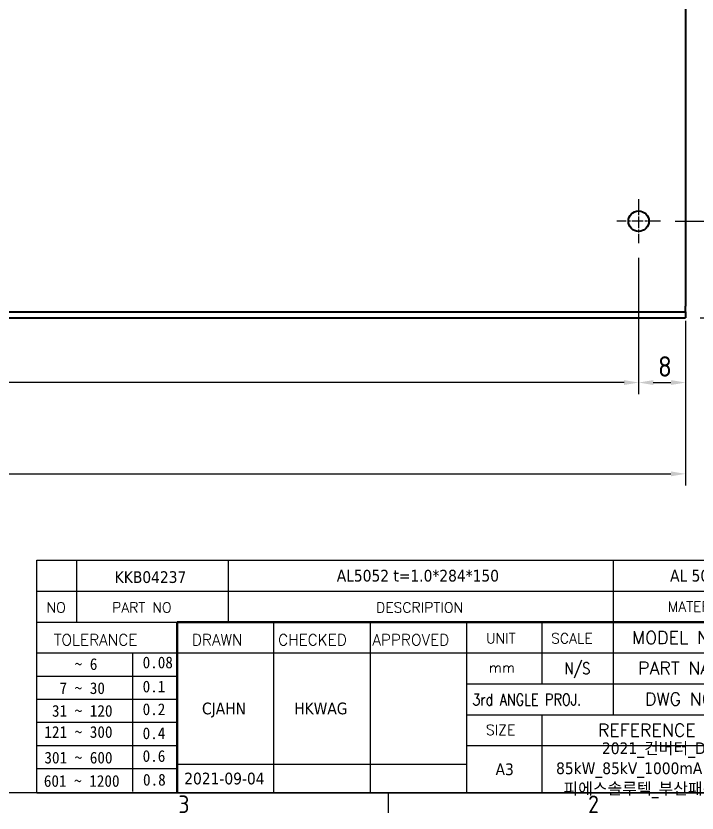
# Model space of a CAD drawing. Header units: millimetres. Extents: x 0 to 420, y 0 to 297.
# Drawn here: x 216.4 to 332.7, y 6.6 to 142.8 of the extents above; entities that cross this region are included whole.
import ezdxf
from ezdxf.enums import TextEntityAlignment as Align

# ---------------------------------------------------------------- set-up
doc = ezdxf.new("R2010")
doc.units = ezdxf.units.MM
doc.linetypes.add('CHAIN', pattern=[0.35429999999999995, 0.2362, -0.0295, 0.0591, -0.0295])
doc.layers.get('0').update_dxf_attribs({"color": 3, "lineweight": 25})
for name, color, linetype, lineweight in [('가시적인 것(ISO)', 3, 'Continuous', 40), ('경계(ISO)', 7, 'Continuous', 25), ('제목(ISO)', 5, 'Continuous', 50), ('중심 표식(ISO)', 1, 'Continuous', 25), ('치수(ISO)', 2, 'Continuous', 25), ('해치(ISO)', 7, 'Continuous', 18)]:
    doc.layers.add(name, color=color, linetype=linetype, lineweight=lineweight)
doc.styles.add('HAN_291', font='')
doc.styles.add('HAN_370', font='', dxfattribs={"width": 2})
doc.styles.add('RC_284', font='ROMANC.shx')
doc.styles.add('RC_287', font='ROMANC.shx')
doc.styles.add('RC_292', font='ROMANC.shx')
doc.styles.add('ROMANT_294', font='romant.shx')
doc.styles.add('문자 텍스트_M2B', font='isocp.shx')
doc.styles.add('치수 텍스트_PSTEK_POSCO', font='isocp.shx')
doc.styles.add('텍스트 스타일198', font='tahoma.ttf')
doc.styles.add('텍스트 스타일333', font='ROMANC.shx', dxfattribs={"width": 0.800000011920929})
doc.styles.get('HAN_291').set_extended_font_data('GulimChe')
doc.styles.get('HAN_370').set_extended_font_data('GulimChe')
doc.dimstyles.new('치수_PSTEK_POSCO', dxfattribs={"dimtxt": 3.5, "dimasz": 2.5, "dimexe": 2, "dimexo": 2.5, "dimgap": 1, "dimtad": 1, "dimrnd": 1e-08, "dimdsep": 46, "dimtxsty": '치수 텍스트_PSTEK_POSCO', "dimcen": 0.09, "dimdle": 10, "dimclrd": 7, "dimclre": 7, "dimclrt": 2, "dimadec": 1, "dimazin": 2, "dimtfac": 1, "dimtmove": 0, "dimatfit": 3, "dimfxl": 0, "dimtolj": 1, "dimlwd": -1, "dimlwe": -1, "dimarcsym": 0})

# ---------------------------------------------------------------- blocks, each defined once
blk = doc.blocks.new('경계 Default Border')
at = {"layer": '경계(ISO)'}
blk.add_line((280, 10), (280, 6.599999666213989), dxfattribs=at)
at = {"layer": '경계(ISO)', "flags": 128}
blk.add_lwpolyline([(10, 10), (10, 287.0000076293945), (410, 287.0000076293945), (410, 10), (10, 10)], dxfattribs=at)
at = {"layer": '경계(ISO)', "color": 2, "char_height": 3.00000011920929, "attachment_point": 7, "style": '문자 텍스트_M2B'}
for s, insert in [('3', (244.1685395229535, 6.57139439638704)), ('2', (314.127739416884, 6.57139439638704))]:
    blk.add_mtext(s, dxfattribs=dict(at, insert=insert))
blk = doc.blocks.new('제목 블록 PSTEK')
for color, points in [(252, [(317.2195697678507, 17.0593801673321), (322.0326348870767, 21.62682475217465), (322.2781991042243, 21.94392121864296), (317.0471853425802, 16.97985676345368), (318.7512090904202, 16.1899260703855), (316.0018030350395, 12.71868385740789), (316.3356552234328, 13.00206718743325), (318.9235935156908, 16.2694494742633)]), (5, [(321.6183518841322, 17.4193704504104), (319.5281351041078, 18.24969419629727), (322.4505835294948, 22.02344462252142), (317.2195697678507, 17.0593801673321), (318.9235935156908, 16.2694494742633), (316.1741874603099, 12.79820726128571)]), (1, [(324.4839107253602, 19.60711530335299), (325.2419748254881, 19.60711530335299), (325.2419748254881, 20.25857663940324), (321.2266040451076, 20.25857663940324), (321.2266040451076, 19.60711530335299), (321.9846681452406, 19.60711530335299), (321.9846681452406, 15.3430047401139), (324.4839107253602, 15.3430047401139)]), (252, [(321.9846681452406, 19.60711530335299), (321.4042753185749, 19.60711530335299), (321.4042753185749, 19.45905590879572), (321.9846681452406, 19.45905590879572)]), (252, [(324.6615819988275, 19.45905590879572), (325.4196460989604, 19.45905590879572), (325.4196460989604, 20.11051724484596), (325.2419748254881, 20.11051724484596), (325.2419748254881, 19.60711530335299), (324.4839107253602, 19.60711530335299), (324.4839107253602, 15.3430047401139), (322.1623394187076, 15.3430047401139), (322.1623394187076, 15.19494534555726), (324.6615819988275, 15.19494534555726)]), (1, [(329.2277337269622, 20.25857663940324), (325.65654113025, 20.25857663940324), (325.65654113025, 15.3430047401139), (329.3580259941756, 15.3430047401139), (329.3580259941756, 15.9944660761648), (328.1137701654877, 15.9944660761648), (328.1137701654877, 17.56360607323003), (329.2277337269622, 17.56360607323003), (329.2277337269622, 18.25543873810179), (328.1137701654877, 18.25543873810179), (328.1137701654877, 19.60711530335299), (329.2277337269622, 19.60711530335299)]), (252, [(328.2914414389548, 19.45905590879572), (329.4054050004294, 19.45905590879572), (329.4054050004294, 20.11051724484596), (329.2277337269622, 20.11051724484596), (329.2277337269622, 19.60711530335299), (328.1137701654877, 19.60711530335299), (328.1137701654877, 18.25543873810179), (328.2914414389548, 18.25543873810179)]), (1, [(332.3312149849806, 20.25857663940324), (329.8592894925411, 20.25857663940324), (329.8592894925411, 15.3430047401139), (332.3312149849806, 15.3430047401139), (332.3312149849806, 17.4318630164523), (333.0701931098801, 15.3430047401139), (335.4855464857051, 15.3430047401139), (334.2514536401189, 19.30614745124769), (335.4379594596742, 20.25857663940324), (334.3071782107978, 20.25857663940324), (332.3312149849806, 18.99741471888304)]), (252, [(332.5088862584528, 20.1105172448466), (332.3312149849806, 20.1105172448466), (332.3312149849806, 18.99741471888368), (332.5088862584528, 19.11081371413894)]), (252, [(335.6156307331414, 20.11051724484596), (335.2535118015555, 20.11051724484596), (334.2514536401189, 19.30614745124769), (335.4855464857051, 15.3430047401139), (333.1954852176545, 15.3430047401139), (333.2478643833523, 15.19494534555726), (335.6632177591723, 15.19494534555726), (334.4291249135862, 19.15808805669106)]), (252, [(328.2914414389548, 17.41554667867274), (329.4054050004294, 17.41554667867274), (329.4054050004294, 18.10737934354514), (329.2277337269622, 18.10737934354514), (329.2277337269622, 17.56360607323003), (328.1137701654877, 17.56360607323003), (328.1137701654877, 15.9944660761648), (328.2914414389548, 15.9944660761648)]), (252, [(332.5088862584528, 16.92964231796647), (332.3312149849806, 17.43186301645164), (332.3312149849806, 15.3430047401139), (330.0369607660135, 15.3430047401139), (330.0369607660135, 15.19494534555726), (332.5088862584528, 15.19494534555726)]), (252, [(329.5356972676428, 15.8464066816075), (329.3580259941756, 15.8464066816075), (329.3580259941756, 15.3430047401139), (325.8342124037171, 15.3430047401139), (325.8342124037171, 15.19494534555726), (329.5356972676428, 15.19494534555726)])]:
    blk.add_hatch(color=color).paths.add_polyline_path(points)
h = blk.add_hatch(color=1)
edge = h.paths.add_edge_path(flags=0)
edge.add_line((314.2242174273352, 19.60711530335299), (314.2242174273352, 17.00126995915134))
edge.add_line((314.2242174273352, 17.00126995915134), (314.3485873187598, 17.00126995915134))
edge.add_arc((314.3485873187598, 17.6527312952023), 0.6514613360509371, 270, 360)
edge.add_line((315.0000486548106, 17.6527312952023), (315.0000486548106, 18.95565396730211))
edge.add_arc((314.3485873187598, 18.95565396730212), 0.6514613360508712, 0, 90)
edge.add_line((314.3485873187598, 19.60711530335299), (314.2242174273352, 19.60711530335299))
edge = h.paths.add_edge_path()
edge.add_arc((314.9847713324306, 18.28938669179658), 1.969189947606664, 269.9999999999959, 450)
edge.add_line((314.9847713324306, 20.25857663940318), (311.7664314776902, 20.25857663940324))
edge.add_line((311.7664314776902, 20.25857663940324), (311.7664314776902, 15.3430047401139))
edge.add_line((311.7664314776902, 15.3430047401139), (314.2242174273352, 15.3430047401139))
edge.add_line((314.2242174273352, 15.3430047401139), (314.2242174273352, 16.32019674418991))
edge.add_line((314.2242174273352, 16.32019674418991), (314.9847713324307, 16.32019674418991))
h = blk.add_hatch(color=252)
edge = h.paths.add_edge_path()
edge.add_arc((314.9847713324309, 18.28938669179657), 1.969189947606666, 270, 406.8278729790604)
edge.add_arc((315.1624426058984, 18.1413272972396), 1.969189947606962, -90, 53.560984836317004, ccw=False)
edge.add_line((315.1624426058984, 16.17213734963263), (314.4018887008024, 16.17213734963263))
edge.add_line((314.4018887008024, 16.17213734963263), (314.4018887008024, 15.19494534555726))
edge.add_line((314.4018887008024, 15.19494534555726), (311.9441027511573, 15.19494534555726))
edge.add_line((311.9441027511573, 15.19494534555726), (311.9441027511573, 15.3430047401139))
edge.add_line((311.9441027511573, 15.3430047401139), (314.2242174273352, 15.3430047401139))
edge.add_line((314.2242174273352, 15.3430047401139), (314.2242174273352, 16.32019674418991))
edge.add_line((314.2242174273352, 16.32019674418991), (314.9847713324309, 16.32019674418991))
h = blk.add_hatch(color=252)
edge = h.paths.add_edge_path()
edge.add_line((314.4018887008024, 19.45905590879572), (314.5262585922315, 19.45905590879572))
edge.add_arc((314.5262585922314, 18.80759457274939), 0.6514613360463194, 60.4189348879147, 90.00000000000318, ccw=False)
edge.add_arc((314.3485873187602, 18.95565396730057), 0.6514613360524251, 39.96992292766206, 90.00000000009999)
edge.add_line((314.3485873187591, 19.60711530335307), (314.2242174273352, 19.60711530335298))
edge.add_line((314.2242174273352, 19.60711530335299), (314.2242174273352, 17.00126995915134))
edge.add_line((314.2242174273352, 17.00126995915134), (314.3485873187591, 17.00126995915134))
edge.add_arc((314.3485873187568, 17.652731295233), 0.6514613360816299, 270.0000000002, 274.6930825552478)
edge.add_line((314.4018887008024, 17.0034541317032), (314.4018887008024, 19.45905590879572))
at = {"layer": '해치(ISO)', "true_color": 0x27d1fc}
h = blk.add_hatch(color=140, dxfattribs=at)
edge = h.paths.add_edge_path()
edge.add_ellipse((330.3660919371412, 20.15576403068321), major_axis=(9.100907360794343, 0), ratio=0.4069904968023172, start_angle=301.3098473703837, end_angle=507.7436900681698)
edge.add_ellipse((331.5340919371412, 20.4634168429492), major_axis=(-9.82350664112931, 0), ratio=0.3942600559756514, start_angle=111.51207141178469, end_angle=334.47025347086895, ccw=False)
edge.add_line((335.1363447531188, 16.8601935978785), (335.0955236905705, 16.99119398620872))
at = {"color": 180}
for p, q in [((182.475792979055, 11.79100474011392), (182.4757929790549, 51.56524660363496)), ((182.4757929790549, 51.56524660363496), (372.4757929537551, 51.56524660363496)), ((189.2651435055721, 51.56524660363496), (189.2651435055722, 41.00524660363494)), ((215.2152739891528, 41.00524660363494), (215.2152739891528, 51.56524660363496)), ((280.8758854511282, 51.56524660363496), (280.8758854511282, 41.00524660363494)), ((310.0881549537552, 51.56524660363496), (310.0881549537553, 41.00524660363494)), ((316.9044520275131, 51.56524660363496), (316.9044520275127, 41.00524660363494)), ((338.4566026226726, 51.56524660363496), (338.4566026226727, 41.00524660363494)), ((372.4757929537551, 51.56524660363496), (372.4757929537551, 11.79100474011389)), ((182.475792979055, 46.2852466036349), (372.4757929537551, 46.28524660363492)), ((182.475792979055, 41.00524660363493), (206.451475290024, 41.00524660363493)), ((222.9401812389276, 11.79100474011392), (222.9401812389276, 41.00524660363494)), ((239.4288871878316, 11.79100474011392), (239.4288871878316, 41.00524660363494)), ((255.9175931367356, 11.79100474011392), (255.9175931367356, 41.00524660363494)), ((268.6918866058747, 41.00524660363494), (268.6918866058747, 30.44524660363498)), ((280.8758854511282, 41.00524660363494), (280.8758854511282, 25.16524660363502)), ((310.088154953755, 41.00524660363494), (310.088154953755, 11.79100474011392)), ((182.475792979055, 35.72524660363497), (206.451475290024, 35.72524660363497)), ((198.8621818849491, 12.02524660363491), (198.8621818849491, 35.72524660363497)), ((206.451475290024, 35.72524660363497), (372.4757929537551, 35.72524660363497)), ((182.475792979055, 31.77524660363492), (206.451475290024, 31.77524660363492)), ((255.917593136736, 30.44524660363498), (372.4757929537552, 30.44524660363501)), ((182.475792979055, 27.82524660363487), (206.451475290024, 27.82524660363487)), ((255.9175931367359, 25.16524660363502), (372.4757929537552, 25.165246603635)), ((268.6918866058744, 25.16524660363502), (268.6918866058744, 11.79100474011392)), ((182.475792979055, 23.87524660363505), (206.451475290024, 23.87524660363505)), ((182.475792979055, 19.92524660363478), (206.451475290024, 19.92524660363478)), ((255.9175931367359, 19.88524660363481), (310.0881549537553, 19.88524660363481)), ((206.451475290024, 16.74100474011396), (255.9175931367359, 16.74100474011396)), ((182.475792979055, 15.97524660363496), (206.451475290024, 15.97524660363496)), ((182.475792979055, 11.79100474011392), (372.4757929537551, 11.79100474011389))]:
    blk.add_line(p, q, dxfattribs=at)
at = {"color": 7, "lineweight": 50}
for p, q in [((206.4514752900237, 11.79100474011392), (206.4514752900237, 41.00524660363494)), ((206.451475290024, 41.00524660363494), (372.4757929537551, 41.00524660363496))]:
    blk.add_line(p, q, dxfattribs=at)
at = {"color": 7}
for p, q in [((322.2781991042243, 21.94392121864296), (317.0471853425802, 16.97985676345368)), ((322.4505835294948, 22.02344462252142), (317.2195697678507, 17.0593801673321)), ((319.5281351041078, 18.24969419629727), (322.4505835294948, 22.02344462252142)), ((322.0326348870767, 21.62682475217465), (322.2781991042243, 21.94392121864296)), ((317.2195697678507, 17.0593801673321), (322.0326348870767, 21.62682475217465)), ((311.7664314776902, 20.25900474011391), (311.7664314776902, 15.34300474011391)), ((314.9847713324309, 20.25857663940324), (311.7664314776902, 20.25857663940324)), ((314.9847713324309, 20.25857663940324), (311.7664314776902, 20.25857663940324)), ((311.7664314776902, 20.25857663940324), (311.7664314776902, 15.3430047401139)), ((314.2242174273352, 17.00126995915134), (314.2242174273352, 19.60711530335299)), ((314.2242174273352, 19.60711530335299), (314.3485873187591, 19.60711530335299)), ((314.3485873187591, 19.60711530335299), (314.2242174273352, 19.60711530335299)), ((314.2242174273352, 19.60711530335299), (314.2242174273352, 17.00126995915134)), ((314.2242174273352, 17.00126995915134), (314.2242174273352, 19.60711530335299)), ((314.2242174273352, 19.60711530335299), (314.3485873187591, 19.60711530335299)), ((314.4018887008024, 19.45905590879572), (314.5262585922314, 19.45905590879572)), ((314.4018887008024, 17.0034541317032), (314.4018887008024, 19.45905590879572)), ((325.2419748254881, 20.25857663940324), (321.2266040451076, 20.25857663940324)), ((321.2266040451076, 20.25857663940324), (321.2266040451076, 19.60711530335299)), ((325.2419748254881, 20.25857663940324), (321.2266040451076, 20.25857663940324)), ((321.2266040451076, 20.25857663940324), (321.2266040451076, 19.60711530335299)), ((321.2266040451076, 19.60711530335299), (321.9846681452406, 19.60711530335299)), ((321.2266040451076, 19.60711530335299), (321.9846681452406, 19.60711530335299)), ((321.4042753185749, 19.60711530335299), (321.4042753185749, 19.45905590879572)), ((321.9846681452406, 19.60711530335299), (321.4042753185749, 19.60711530335299)), ((321.4042753185749, 19.45905590879572), (321.9846681452406, 19.45905590879572)), ((321.9846681452406, 19.60711530335299), (321.9846681452406, 15.3430047401139)), ((321.9846681452406, 19.45905590879572), (321.9846681452406, 19.60711530335299)), ((321.9846681452406, 19.60711530335299), (321.9846681452406, 15.3430047401139)), ((324.4839107253602, 19.60711530335299), (325.2419748254881, 19.60711530335299)), ((324.4839107253602, 15.3430047401139), (324.4839107253602, 19.60711530335299)), ((325.2419748254881, 19.60711530335299), (324.4839107253602, 19.60711530335299)), ((324.4839107253602, 19.60711530335299), (324.4839107253602, 15.3430047401139)), ((324.4839107253602, 19.60711530335299), (325.2419748254881, 19.60711530335299)), ((324.4839107253602, 15.3430047401139), (324.4839107253602, 19.60711530335299)), ((324.6615819988275, 19.45905590879572), (325.4196460989604, 19.45905590879572)), ((324.6615819988275, 15.19494534555726), (324.6615819988275, 19.45905590879572)), ((325.2419748254881, 19.60711530335299), (325.2419748254881, 20.25857663940324)), ((325.2419748254881, 19.60711530335299), (325.2419748254881, 20.25857663940324)), ((325.4196460989604, 20.11051724484596), (325.2419748254881, 20.11051724484596)), ((325.2419748254881, 20.11051724484596), (325.2419748254881, 19.60711530335299)), ((325.4196460989604, 19.45905590879572), (325.4196460989604, 20.11051724484596)), ((329.2277337269622, 20.25857663940324), (325.65654113025, 20.25857663940324)), ((325.65654113025, 20.25857663940324), (325.65654113025, 15.3430047401139)), ((325.65654113025, 20.25857663940324), (325.65654113025, 15.3430047401139)), ((329.2277337269622, 20.25857663940324), (325.65654113025, 20.25857663940324)), ((328.1137701654877, 18.25543873810179), (328.1137701654877, 19.60711530335299)), ((328.1137701654877, 19.60711530335299), (329.2277337269622, 19.60711530335299)), ((329.2277337269622, 19.60711530335299), (328.1137701654877, 19.60711530335299)), ((328.1137701654877, 19.60711530335299), (328.1137701654877, 18.25543873810179)), ((328.1137701654877, 18.25543873810179), (328.1137701654877, 19.60711530335299)), ((328.1137701654877, 19.60711530335299), (329.2277337269622, 19.60711530335299)), ((328.2914414389548, 18.25543873810179), (328.2914414389548, 19.45905590879572)), ((328.2914414389548, 19.45905590879572), (329.4054050004294, 19.45905590879572)), ((329.2277337269622, 19.60711530335299), (329.2277337269622, 20.25857663940324)), ((329.2277337269622, 19.60711530335299), (329.2277337269622, 20.25857663940324)), ((329.4054050004294, 20.11051724484596), (329.2277337269622, 20.11051724484596)), ((329.2277337269622, 20.11051724484596), (329.2277337269622, 19.60711530335299)), ((329.4054050004294, 19.45905590879572), (329.4054050004294, 20.11051724484596)), ((332.3312149849806, 20.25857663940324), (329.8592894925411, 20.25857663940324)), ((329.8592894925411, 20.25857663940324), (329.8592894925411, 15.3430047401139)), ((329.8592894925411, 20.25857663940324), (329.8592894925411, 15.3430047401139)), ((332.3312149849806, 20.25857663940324), (329.8592894925411, 20.25857663940324)), ((334.3071782107978, 20.25857663940324), (332.3312149849806, 18.99741471888304)), ((332.3312149849806, 18.99741471888304), (332.3312149849806, 20.25857663940324)), ((334.3071782107978, 20.25857663940324), (332.3312149849806, 18.99741471888304)), ((332.3312149849806, 18.99741471888304), (332.3312149849806, 20.25857663940324)), ((332.5088862584528, 20.1105172448466), (332.3312149849806, 20.1105172448466)), ((332.3312149849806, 20.1105172448466), (332.3312149849806, 18.99741471888368)), ((332.3312149849806, 18.99741471888368), (332.5088862584528, 19.11081371413894)), ((332.5088862584528, 19.11081371413894), (332.5088862584528, 20.1105172448466)), ((334.2514536401189, 19.30614745124769), (335.4379594596742, 20.25857663940324)), ((334.2514536401189, 19.30614745124769), (335.4379594596742, 20.25857663940324)), ((335.2535118015555, 20.11051724484596), (334.2514536401189, 19.30614745124769)), ((335.4855464857051, 15.3430047401139), (334.2514536401189, 19.30614745124769)), ((334.2514536401189, 19.30614745124769), (335.4855464857051, 15.3430047401139)), ((335.4855464857051, 15.3430047401139), (334.2514536401189, 19.30614745124769)), ((335.4379594596742, 20.25857663940324), (334.3071782107978, 20.25857663940324)), ((335.4379594596742, 20.25857663940324), (334.3071782107978, 20.25857663940324)), ((334.4291249135862, 19.15808805669104), (335.6156307331414, 20.11051724484596)), ((335.6632177591723, 15.19494534555726), (334.4291249135862, 19.15808805669104)), ((335.6156307331414, 20.11051724484596), (335.2535118015555, 20.11051724484596)), ((315.0000486548106, 18.95565396730275), (315.0000486548106, 17.65273129520161)), ((315.0000486548106, 18.95565396730275), (315.0000486548106, 17.65273129520161)), ((321.6183518841322, 17.4193704504104), (319.5281351041078, 18.24969419629727)), ((329.2277337269622, 18.25543873810179), (328.1137701654877, 18.25543873810179)), ((328.1137701654877, 18.25543873810179), (328.2914414389548, 18.25543873810179)), ((329.2277337269622, 18.25543873810179), (328.1137701654877, 18.25543873810179)), ((329.2277337269622, 17.56360607323003), (329.2277337269622, 18.25543873810179)), ((329.2277337269622, 17.56360607323003), (329.2277337269622, 18.25543873810179)), ((329.4054050004294, 18.10737934354514), (329.2277337269622, 18.10737934354514)), ((329.2277337269622, 18.10737934354514), (329.2277337269622, 17.56360607323003)), ((329.4054050004294, 17.41554667867274), (329.4054050004294, 18.10737934354514)), ((314.3485873187591, 17.00126995915134), (314.2242174273352, 17.00126995915134)), ((314.2242174273352, 17.00126995915134), (314.3485873187591, 17.00126995915134)), ((314.3485873187591, 17.00126995915134), (314.2242174273352, 17.00126995915134)), ((316.1741874603099, 12.79820726128571), (321.6183518841322, 17.4193704504104)), ((317.0471853425802, 16.97985676345368), (318.7512090904202, 16.1899260703855)), ((318.9235935156908, 16.2694494742633), (317.2195697678507, 17.0593801673321)), ((317.2195697678507, 17.0593801673321), (318.9235935156908, 16.2694494742633)), ((328.1137701654877, 17.56360607323003), (329.2277337269622, 17.56360607323003)), ((328.1137701654877, 15.9944660761648), (328.1137701654877, 17.56360607323003)), ((329.2277337269622, 17.56360607323003), (328.1137701654877, 17.56360607323003)), ((328.1137701654877, 17.56360607323003), (328.1137701654877, 15.9944660761648)), ((328.1137701654877, 17.56360607323003), (329.2277337269622, 17.56360607323003)), ((328.1137701654877, 15.9944660761648), (328.1137701654877, 17.56360607323003)), ((328.2914414389548, 15.9944660761648), (328.2914414389548, 17.41554667867274)), ((328.2914414389548, 17.41554667867274), (329.4054050004294, 17.41554667867274)), ((332.3312149849806, 17.4318630164523), (333.0701931098801, 15.3430047401139)), ((332.3312149849806, 15.3430047401139), (332.3312149849806, 17.4318630164523)), ((332.5088862584528, 16.92964231796647), (332.3312149849806, 17.43186301645164)), ((332.3312149849806, 17.43186301645164), (332.3312149849806, 15.3430047401139)), ((332.3312149849806, 17.4318630164523), (333.0701931098801, 15.3430047401139)), ((332.3312149849806, 15.3430047401139), (332.3312149849806, 17.4318630164523)), ((332.5088862584528, 15.19494534555726), (332.5088862584528, 16.92964231796647)), ((345.0447381189468, 17.50375595811051), (344.9867755289346, 17.689895936919)), ((311.7664314776902, 15.3430047401139), (314.2242174273352, 15.3430047401139)), ((311.7664314776902, 15.3430047401139), (314.2242174273352, 15.3430047401139)), ((314.2242174273352, 15.3430047401139), (311.9441027511573, 15.3430047401139)), ((311.9441027511573, 15.3430047401139), (311.9441027511573, 15.19494534555726)), ((311.9441027511573, 15.19494534555726), (314.4018887008024, 15.19494534555726)), ((314.2242174273352, 16.32019674418991), (314.9847713324309, 16.32019674418991)), ((314.2242174273352, 15.3430047401139), (314.2242174273352, 16.32019674418991)), ((314.9847713324309, 16.32019674418991), (314.2242174273352, 16.32019674418991)), ((314.2242174273352, 16.32019674418991), (314.2242174273352, 15.3430047401139)), ((314.2242174273352, 16.32019674418991), (314.9847713324309, 16.32019674418991)), ((314.2242174273352, 15.3430047401139), (314.2242174273352, 16.32019674418991)), ((314.4018887008024, 16.17213734963263), (315.162442605898, 16.17213734963263)), ((314.4018887008024, 15.19494534555726), (314.4018887008024, 16.17213734963263)), ((318.7512090904202, 16.1899260703855), (316.0018030350395, 12.71868385740789)), ((318.9235935156908, 16.2694494742633), (316.1741874603099, 12.79820726128571)), ((316.3356552234328, 13.00206718743325), (318.9235935156908, 16.2694494742633)), ((321.9846681452406, 15.3430047401139), (324.4839107253602, 15.3430047401139)), ((321.9846681452406, 15.3430047401139), (324.4839107253602, 15.3430047401139)), ((324.4839107253602, 15.3430047401139), (322.1623394187076, 15.3430047401139)), ((322.1623394187076, 15.3430047401139), (322.1623394187076, 15.19494534555726)), ((322.1623394187076, 15.19494534555726), (324.6615819988275, 15.19494534555726)), ((325.65654113025, 15.3430047401139), (329.3580259941756, 15.3430047401139)), ((325.65654113025, 15.3430047401139), (329.3580259941756, 15.3430047401139)), ((329.3580259941756, 15.3430047401139), (325.8342124037171, 15.3430047401139)), ((325.8342124037171, 15.3430047401139), (325.8342124037171, 15.19494534555726)), ((325.8342124037171, 15.19494534555726), (329.5356972676428, 15.19494534555726)), ((329.3580259941756, 15.9944660761648), (328.1137701654877, 15.9944660761648)), ((328.1137701654877, 15.9944660761648), (328.2914414389548, 15.9944660761648)), ((329.3580259941756, 15.9944660761648), (328.1137701654877, 15.9944660761648)), ((329.3580259941756, 15.3430047401139), (329.3580259941756, 15.9944660761648)), ((329.3580259941756, 15.3430047401139), (329.3580259941756, 15.9944660761648)), ((329.5356972676428, 15.8464066816075), (329.3580259941756, 15.8464066816075)), ((329.3580259941756, 15.8464066816075), (329.3580259941756, 15.3430047401139)), ((329.5356972676428, 15.19494534555726), (329.5356972676428, 15.8464066816075)), ((329.8592894925411, 15.3430047401139), (332.3312149849806, 15.3430047401139)), ((329.8592894925411, 15.3430047401139), (332.3312149849806, 15.3430047401139)), ((332.3312149849806, 15.3430047401139), (330.0369607660135, 15.3430047401139)), ((330.0369607660135, 15.3430047401139), (330.0369607660135, 15.19494534555726)), ((330.0369607660135, 15.19494534555726), (332.5088862584528, 15.19494534555726)), ((333.0701931098801, 15.3430047401139), (335.4855464857051, 15.3430047401139)), ((333.0701931098801, 15.3430047401139), (335.4855464857051, 15.3430047401139)), ((335.4855464857051, 15.3430047401139), (333.1954852176545, 15.3430047401139)), ((333.1954852176545, 15.3430047401139), (333.2478643833523, 15.19494534555726)), ((333.2478643833523, 15.19494534555726), (335.6632177591723, 15.19494534555726)), ((316.0018030350395, 12.71868385740789), (316.3356552234328, 13.00206718743325))]:
    blk.add_line(p, q, dxfattribs=at)
at = {"color": 5}
for p, q in [((322.4505835294948, 22.02344462252142), (317.2195697678507, 17.0593801673321)), ((319.5281351041078, 18.24969419629727), (322.4505835294948, 22.02344462252142)), ((321.6183518841322, 17.4193704504104), (319.5281351041078, 18.24969419629727)), ((316.1741874603099, 12.79820726128571), (321.6183518841322, 17.4193704504104)), ((317.2195697678507, 17.0593801673321), (318.9235935156908, 16.2694494742633)), ((318.9235935156908, 16.2694494742633), (316.1741874603099, 12.79820726128571))]:
    blk.add_line(p, q, dxfattribs=at)
at = {"color": 1}
for p, q in [((314.9847713324309, 20.25857663940324), (311.7664314776902, 20.25857663940324)), ((311.7664314776902, 20.25857663940324), (311.7664314776902, 15.3430047401139)), ((314.2242174273352, 17.00126995915134), (314.2242174273352, 19.60711530335299)), ((314.2242174273352, 19.60711530335299), (314.3485873187591, 19.60711530335299)), ((325.2419748254881, 20.25857663940324), (321.2266040451076, 20.25857663940324)), ((321.2266040451076, 20.25857663940324), (321.2266040451076, 19.60711530335299)), ((321.2266040451076, 19.60711530335299), (321.9846681452406, 19.60711530335299)), ((321.9846681452406, 19.60711530335299), (321.9846681452406, 15.3430047401139)), ((324.4839107253602, 19.60711530335299), (325.2419748254881, 19.60711530335299)), ((324.4839107253602, 15.3430047401139), (324.4839107253602, 19.60711530335299)), ((325.2419748254881, 19.60711530335299), (325.2419748254881, 20.25857663940324)), ((329.2277337269622, 20.25857663940324), (325.65654113025, 20.25857663940324)), ((325.65654113025, 20.25857663940324), (325.65654113025, 15.3430047401139)), ((328.1137701654877, 18.25543873810179), (328.1137701654877, 19.60711530335299)), ((328.1137701654877, 19.60711530335299), (329.2277337269622, 19.60711530335299)), ((329.2277337269622, 19.60711530335299), (329.2277337269622, 20.25857663940324)), ((332.3312149849806, 20.25857663940324), (329.8592894925411, 20.25857663940324)), ((329.8592894925411, 20.25857663940324), (329.8592894925411, 15.3430047401139)), ((334.3071782107978, 20.25857663940324), (332.3312149849806, 18.99741471888304)), ((332.3312149849806, 18.99741471888304), (332.3312149849806, 20.25857663940324)), ((334.2514536401189, 19.30614745124769), (335.4379594596742, 20.25857663940324)), ((335.4855464857051, 15.3430047401139), (334.2514536401189, 19.30614745124769)), ((335.4379594596742, 20.25857663940324), (334.3071782107978, 20.25857663940324)), ((315.0000486548106, 18.95565396730275), (315.0000486548106, 17.65273129520161)), ((329.2277337269622, 18.25543873810179), (328.1137701654877, 18.25543873810179)), ((329.2277337269622, 17.56360607323003), (329.2277337269622, 18.25543873810179)), ((314.3485873187591, 17.00126995915134), (314.2242174273352, 17.00126995915134)), ((328.1137701654877, 17.56360607323003), (329.2277337269622, 17.56360607323003)), ((328.1137701654877, 15.9944660761648), (328.1137701654877, 17.56360607323003)), ((332.3312149849806, 17.4318630164523), (333.0701931098801, 15.3430047401139)), ((332.3312149849806, 15.3430047401139), (332.3312149849806, 17.4318630164523)), ((311.7664314776902, 15.3430047401139), (314.2242174273352, 15.3430047401139)), ((314.2242174273352, 16.32019674418991), (314.9847713324309, 16.32019674418991)), ((314.2242174273352, 15.3430047401139), (314.2242174273352, 16.32019674418991)), ((321.9846681452406, 15.3430047401139), (324.4839107253602, 15.3430047401139)), ((325.65654113025, 15.3430047401139), (329.3580259941756, 15.3430047401139)), ((329.3580259941756, 15.9944660761648), (328.1137701654877, 15.9944660761648)), ((329.3580259941756, 15.3430047401139), (329.3580259941756, 15.9944660761648)), ((329.8592894925411, 15.3430047401139), (332.3312149849806, 15.3430047401139)), ((333.0701931098801, 15.3430047401139), (335.4855464857051, 15.3430047401139))]:
    blk.add_line(p, q, dxfattribs=at)
at = {"color": 7}
for centre, radius, start, end in [((314.3485873187598, 18.95565396730211), 0.6514613360508712, 0, 90), ((314.3485873187602, 18.95565396730057), 0.6514613360524251, 39.96992292766117, 90), ((314.3485873187598, 18.95565396730212), 0.6514613360508712, 0, 90), ((314.5262585922314, 18.80759457274939), 0.6514613360463193, 60.41893488791137, 90), ((314.9847713324309, 18.28938669179658), 1.969189947606665, 270, 90), ((314.9847713324309, 18.28938669179658), 1.969189947606665, 270, 90), ((314.9847713324307, 18.2893866917965), 1.969189947606594, 270, 46.82787297909833), ((315.1624426058984, 18.1413272972396), 1.969189947606961, 270, 53.56098483636067), ((314.3485873187597, 17.65273129520228), 0.6514613360509381, 270, 0), ((314.3485873187598, 17.6527312952023), 0.6514613360509381, 270, 0), ((314.3485873187568, 17.652731295233), 0.6514613360816299, 270, 274.6930825552478)]:
    blk.add_arc(centre, radius, start, end, dxfattribs=at)
at = {"color": 1}
for centre, radius, start, end in [((314.3485873187598, 18.95565396730211), 0.6514613360508712, 0, 90), ((314.9847713324309, 18.28938669179657), 1.969189947606665, 270, 90), ((314.3485873187598, 17.6527312952023), 0.6514613360509381, 270, 0)]:
    blk.add_arc(centre, radius, start, end, dxfattribs=at)
at = {"layer": '제목(ISO)', "lineweight": 18}
blk.add_line((182.475792979055, 35.72500474011393), (182.475792979055, 11.79100474011392), dxfattribs=at)
at = {"layer": '제목(ISO)'}
for p, q in [((322.2781991042243, 21.94392121864296), (317.0471853425802, 16.97985676345368)), ((322.4505835294948, 22.02344462252142), (317.2195697678507, 17.0593801673321)), ((319.5281351041078, 18.24969419629727), (322.4505835294948, 22.02344462252142)), ((322.0326348870767, 21.62682475217465), (322.2781991042243, 21.94392121864296)), ((317.2195697678507, 17.0593801673321), (322.0326348870767, 21.62682475217465)), ((314.9847713324306, 20.25857663940324), (311.7664314776902, 20.25857663940324)), ((311.7664314776902, 20.25857663940324), (311.7664314776902, 15.3430047401139)), ((314.2242174273352, 17.00126995915134), (314.2242174273352, 19.60711530335299)), ((314.2242174273352, 19.60711530335299), (314.3485873187598, 19.60711530335299)), ((314.3485873187591, 19.60711530335299), (314.2242174273352, 19.60711530335299)), ((314.2242174273352, 19.60711530335299), (314.2242174273352, 17.00126995915134)), ((314.4018887008024, 19.45905590879572), (314.5262585922314, 19.45905590879572)), ((314.4018887008024, 17.0034541317032), (314.4018887008024, 19.45905590879572)), ((325.2419748254881, 20.25857663940324), (321.2266040451076, 20.25857663940324)), ((321.2266040451076, 20.25857663940324), (321.2266040451076, 19.60711530335299)), ((321.2266040451076, 19.60711530335299), (321.9846681452406, 19.60711530335299)), ((321.9846681452406, 19.60711530335299), (321.4042753185749, 19.60711530335299)), ((321.4042753185749, 19.60711530335299), (321.4042753185749, 19.45905590879572)), ((321.4042753185749, 19.45905590879572), (321.9846681452406, 19.45905590879572)), ((321.9846681452406, 19.60711530335299), (321.9846681452406, 15.3430047401139)), ((321.9846681452406, 19.45905590879572), (321.9846681452406, 19.60711530335299)), ((324.4839107253602, 19.60711530335299), (325.2419748254881, 19.60711530335299)), ((324.4839107253602, 15.3430047401139), (324.4839107253602, 19.60711530335299)), ((325.2419748254881, 19.60711530335299), (324.4839107253602, 19.60711530335299)), ((324.4839107253602, 19.60711530335299), (324.4839107253602, 15.3430047401139)), ((324.6615819988275, 19.45905590879572), (325.4196460989604, 19.45905590879572)), ((324.6615819988275, 15.19494534555726), (324.6615819988275, 19.45905590879572)), ((325.2419748254881, 19.60711530335299), (325.2419748254881, 20.25857663940324)), ((325.4196460989604, 20.11051724484596), (325.2419748254881, 20.11051724484596)), ((325.2419748254881, 20.11051724484596), (325.2419748254881, 19.60711530335299)), ((325.4196460989604, 19.45905590879572), (325.4196460989604, 20.11051724484596)), ((329.2277337269622, 20.25857663940324), (325.65654113025, 20.25857663940324)), ((325.65654113025, 20.25857663940324), (325.65654113025, 15.3430047401139)), ((328.1137701654877, 18.25543873810179), (328.1137701654877, 19.60711530335299)), ((328.1137701654877, 19.60711530335299), (329.2277337269622, 19.60711530335299)), ((329.2277337269622, 19.60711530335299), (328.1137701654877, 19.60711530335299)), ((328.1137701654877, 19.60711530335299), (328.1137701654877, 18.25543873810179)), ((328.2914414389548, 19.45905590879572), (329.4054050004294, 19.45905590879572)), ((328.2914414389548, 18.25543873810179), (328.2914414389548, 19.45905590879572)), ((329.2277337269622, 19.60711530335299), (329.2277337269622, 20.25857663940324)), ((329.4054050004294, 20.11051724484596), (329.2277337269622, 20.11051724484596)), ((329.2277337269622, 20.11051724484596), (329.2277337269622, 19.60711530335299)), ((329.4054050004294, 19.45905590879572), (329.4054050004294, 20.11051724484596)), ((332.3312149849806, 20.25857663940324), (329.8592894925411, 20.25857663940324)), ((329.8592894925411, 20.25857663940324), (329.8592894925411, 15.3430047401139)), ((334.3071782107978, 20.25857663940324), (332.3312149849806, 18.99741471888304)), ((332.3312149849806, 18.99741471888304), (332.3312149849806, 20.25857663940324)), ((332.5088862584528, 20.1105172448466), (332.3312149849806, 20.1105172448466)), ((332.3312149849806, 20.1105172448466), (332.3312149849806, 18.99741471888368)), ((332.3312149849806, 18.99741471888368), (332.5088862584528, 19.11081371413894)), ((332.5088862584528, 19.11081371413894), (332.5088862584528, 20.1105172448466)), ((334.2514536401189, 19.30614745124769), (335.4379594596742, 20.25857663940324)), ((335.2535118015555, 20.11051724484596), (334.2514536401189, 19.30614745124769)), ((335.4855464857051, 15.3430047401139), (334.2514536401189, 19.30614745124769)), ((334.2514536401189, 19.30614745124769), (335.4855464857051, 15.3430047401139)), ((335.4379594596742, 20.25857663940324), (334.3071782107978, 20.25857663940324)), ((334.4291249135862, 19.15808805669106), (335.6156307331414, 20.11051724484596)), ((335.6632177591723, 15.19494534555726), (334.4291249135862, 19.15808805669106)), ((335.6156307331414, 20.11051724484596), (335.2535118015555, 20.11051724484596)), ((315.0000486548106, 18.95565396730211), (315.0000486548106, 17.6527312952023)), ((321.6183518841322, 17.4193704504104), (319.5281351041078, 18.24969419629727)), ((329.2277337269622, 18.25543873810179), (328.1137701654877, 18.25543873810179)), ((328.1137701654877, 18.25543873810179), (328.2914414389548, 18.25543873810179)), ((329.2277337269622, 17.56360607323003), (329.2277337269622, 18.25543873810179)), ((329.4054050004294, 18.10737934354514), (329.2277337269622, 18.10737934354514)), ((329.2277337269622, 18.10737934354514), (329.2277337269622, 17.56360607323003)), ((329.4054050004294, 17.41554667867274), (329.4054050004294, 18.10737934354514)), ((314.3485873187598, 17.00126995915134), (314.2242174273352, 17.00126995915134)), ((314.2242174273352, 17.00126995915134), (314.3485873187591, 17.00126995915134)), ((316.1741874603099, 12.79820726128571), (321.6183518841322, 17.4193704504104)), ((317.0471853425802, 16.97985676345368), (318.7512090904202, 16.1899260703855)), ((317.2195697678507, 17.0593801673321), (318.9235935156908, 16.2694494742633)), ((318.9235935156908, 16.2694494742633), (317.2195697678507, 17.0593801673321)), ((328.1137701654877, 15.9944660761648), (328.1137701654877, 17.56360607323003)), ((328.1137701654877, 17.56360607323003), (329.2277337269622, 17.56360607323003)), ((329.2277337269622, 17.56360607323003), (328.1137701654877, 17.56360607323003)), ((328.1137701654877, 17.56360607323003), (328.1137701654877, 15.9944660761648)), ((328.2914414389548, 17.41554667867274), (329.4054050004294, 17.41554667867274)), ((328.2914414389548, 15.9944660761648), (328.2914414389548, 17.41554667867274)), ((332.3312149849806, 15.3430047401139), (332.3312149849806, 17.4318630164523)), ((332.3312149849806, 17.4318630164523), (333.0701931098801, 15.3430047401139)), ((332.5088862584528, 16.92964231796647), (332.3312149849806, 17.43186301645164)), ((332.3312149849806, 17.43186301645164), (332.3312149849806, 15.3430047401139)), ((332.5088862584528, 15.19494534555726), (332.5088862584528, 16.92964231796647)), ((311.7664314776902, 15.3430047401139), (314.2242174273352, 15.3430047401139)), ((314.2242174273352, 15.3430047401139), (311.9441027511573, 15.3430047401139)), ((311.9441027511573, 15.3430047401139), (311.9441027511573, 15.19494534555726)), ((311.9441027511573, 15.19494534555726), (314.4018887008024, 15.19494534555726)), ((314.2242174273352, 15.3430047401139), (314.2242174273352, 16.32019674418991)), ((314.2242174273352, 16.32019674418991), (314.9847713324307, 16.32019674418991)), ((314.9847713324309, 16.32019674418991), (314.2242174273352, 16.32019674418991)), ((314.2242174273352, 16.32019674418991), (314.2242174273352, 15.3430047401139)), ((314.4018887008024, 15.19494534555726), (314.4018887008024, 16.17213734963263)), ((314.4018887008024, 16.17213734963263), (315.1624426058984, 16.17213734963263)), ((318.7512090904202, 16.1899260703855), (316.0018030350395, 12.71868385740789)), ((318.9235935156908, 16.2694494742633), (316.1741874603099, 12.79820726128571)), ((316.3356552234328, 13.00206718743325), (318.9235935156908, 16.2694494742633)), ((321.9846681452406, 15.3430047401139), (324.4839107253602, 15.3430047401139)), ((324.4839107253602, 15.3430047401139), (322.1623394187076, 15.3430047401139)), ((322.1623394187076, 15.3430047401139), (322.1623394187076, 15.19494534555726)), ((322.1623394187076, 15.19494534555726), (324.6615819988275, 15.19494534555726)), ((325.65654113025, 15.3430047401139), (329.3580259941756, 15.3430047401139)), ((329.3580259941756, 15.3430047401139), (325.8342124037171, 15.3430047401139)), ((325.8342124037171, 15.3430047401139), (325.8342124037171, 15.19494534555726)), ((325.8342124037171, 15.19494534555726), (329.5356972676428, 15.19494534555726)), ((329.3580259941756, 15.9944660761648), (328.1137701654877, 15.9944660761648)), ((328.1137701654877, 15.9944660761648), (328.2914414389548, 15.9944660761648)), ((329.3580259941756, 15.3430047401139), (329.3580259941756, 15.9944660761648)), ((329.5356972676428, 15.8464066816075), (329.3580259941756, 15.8464066816075)), ((329.3580259941756, 15.8464066816075), (329.3580259941756, 15.3430047401139)), ((329.5356972676428, 15.19494534555726), (329.5356972676428, 15.8464066816075)), ((329.8592894925411, 15.3430047401139), (332.3312149849806, 15.3430047401139)), ((332.3312149849806, 15.3430047401139), (330.0369607660135, 15.3430047401139)), ((330.0369607660135, 15.3430047401139), (330.0369607660135, 15.19494534555726)), ((330.0369607660135, 15.19494534555726), (332.5088862584528, 15.19494534555726)), ((333.0701931098801, 15.3430047401139), (335.4855464857051, 15.3430047401139)), ((335.4855464857051, 15.3430047401139), (333.1954852176545, 15.3430047401139)), ((333.1954852176545, 15.3430047401139), (333.2478643833523, 15.19494534555726)), ((333.2478643833523, 15.19494534555726), (335.6632177591723, 15.19494534555726)), ((316.0018030350395, 12.71868385740789), (316.3356552234328, 13.00206718743325))]:
    blk.add_line(p, q, dxfattribs=at)
at = {"layer": '제목(ISO)', "color": 4}
blk.add_line((335.1363447531188, 16.8601935978785), (335.0955236905705, 16.99119398620872), dxfattribs=at)
at = {"layer": '제목(ISO)'}
for centre, radius, start, end in [((314.3485873187598, 18.95565396730212), 0.6514613360508712, 0, 90), ((314.3485873187602, 18.95565396730057), 0.6514613360524251, 39.96992292766117, 90), ((314.5262585922314, 18.80759457274939), 0.6514613360463193, 60.41893488791137, 90), ((314.9847713324306, 18.28938669179658), 1.969189947606664, 46.82787297909431, 90), ((314.9847713324307, 18.2893866917965), 1.969189947606594, 270, 46.82787297909833), ((314.9847713324309, 18.28938669179657), 1.969189947606666, 270, 46.8278729790603), ((315.1624426058984, 18.1413272972396), 1.969189947606962, 270, 53.56098483631701), ((314.3485873187598, 17.6527312952023), 0.6514613360509371, 270, 0), ((314.3485873187568, 17.652731295233), 0.6514613360816299, 270, 274.6930825552478)]:
    blk.add_arc(centre, radius, start, end, dxfattribs=at)
at = {"layer": '제목(ISO)', "color": 4}
for centre, major_axis, ratio, start_param, end_param in [((331.5340919371412, 20.4634168429492), (9.82350664112931, 0), 0.3942600559756514, 5.087845455444478, 8.97919982663645), ((330.3660919371412, 20.15576403068321), (9.100907360794343, 0), 0.4069904968023172, 5.258848905294775, 8.861799147915196)]:
    blk.add_ellipse(centre, major_axis=major_axis, ratio=ratio, start_param=start_param, end_param=end_param, dxfattribs=at)
at = {"color": 2}
for s, height, style, p in [('NO', 1.742399930953979, 'RC_284', (184.135398793432, 42.62317362549192)), ('PART NO', 1.742399930953979, 'RC_284', (195.3359407378685, 42.62317362549192)), ('DESCRIPTION', 1.742399930953979, 'RC_284', (240.4025565652523, 42.62317362549192)), ("Q'TY", 1.742399930953979, 'RC_284', (310.1440786515383, 42.62317362549192)), ('COLOR/FINISH', 1.742399930953979, 'RC_284', (317.7725341324144, 42.62317362549192)), ('REMARK', 1.742399930953979, 'RC_284', (348.346649953877, 42.62317362549192)), (' TOLERANCE', 1.899999976158142, 'RC_287', (184.0872874387979, 37.00893196870329)), ('DRAWN', 1.899999976158142, 'RC_287', (208.9766620976279, 37.00893196870329)), ('CHECKED', 1.899999976158142, 'RC_287', (223.6856844514997, 37.00893196870329)), ('APPROVED', 1.899999976158142, 'RC_287', (239.7795453577791, 37.00893196870329)), ('UNIT', 1.742399930953979, 'RC_284', (259.1652673287452, 37.34317362549218)), ('SCALE', 1.742399930953979, 'RC_284', (270.2934779252897, 37.34317362549218)), ('MODEL NAME', 2.178000062704086, 'RC_292', (284.096330289083, 37.25462520371384)), ('    ~ 6', 2.000000029802322, 'HAN_291', (183.7721304966814, 32.8176515608431)), ('0.08', 2.000000029802322, 'HAN_291', (200.5467345600617, 33.09873600004101)), ('PART NAME', 2.178000062704086, 'RC_292', (285.1416959765849, 32.03045329421792)), ('mm', 1.742399930953979, 'RC_284', (259.6505418159997, 32.3543089683787)), ('  7 ~ 30', 2.000000029802322, 'HAN_291', (183.7721304966814, 28.70538114822415)), ('0.1', 2.000000029802322, 'HAN_291', (200.5467345600617, 28.98646558742206)), (' DWG NO.', 2.178000062704086, 'RC_292', (284.8124284083233, 26.75045329421772)), (' 31 ~ 120', 2.000000029802322, 'HAN_291', (183.7721304966814, 24.82628181916237)), ('0.2', 2.000000029802322, 'HAN_291', (200.5467345600617, 25.10736625836028)), ('121 ~ 300', 2.000000029802322, 'HAN_291', (183.7721304966814, 21.21401206133254)), ('SIZE', 1.742399930953979, 'RC_284', (259.1652673287452, 21.69497768947366)), ('REFERENCE', 2.178000062704086, 'RC_292', (278.2741065029841, 21.43214925458022)), ('0.4', 2.000000029802322, 'HAN_291', (200.5467345600617, 20.99509650053045)), ('0.6', 2.000000029802322, 'HAN_291', (200.5467345600617, 17.11599717146868)), ('301 ~ 600', 2.000000029802322, 'HAN_291', (183.7721304966814, 16.83491273227077)), ('0.8', 2.000000029802322, 'HAN_291', (200.6097246063884, 13.05732192299702)), ('601 ~ 1200', 2.000000029802322, 'HAN_291', (183.6802025156883, 12.84759660881125))]:
    blk.add_text(s, height=height, dxfattribs=dict(at, style=style)).set_placement(p)
at = {"color": 2, "style": 'RC_284'}
blk.add_text('MATERIAL', height=1.742399930953979, dxfattribs=at).set_placement((295.4820202024417, 43.64524660363492), align=Align.MIDDLE_CENTER)
at = {"color": 7, "style": '텍스트 스타일333', "width": 0.7999999523162842}
blk.add_text('N/S', height=2.000000029802322, dxfattribs=at).set_placement((274.7838860285014, 33.08524660363496), align=Align.MIDDLE_CENTER)
at = {"color": 2, "style": '텍스트 스타일333', "width": 0.7999999523162842}
blk.add_text('3rd ANGLE PROJ.', height=2.000000029802322, dxfattribs=at).set_placement((256.8430306642954, 26.76148381654429))
at = {"color": 7, "style": 'ROMANT_294'}
for s, p in [('POWER', (342.82727231297, 20.97115304607566)), ('SYSTEM', (342.82727231297, 17.3284636719184)), ('TECHNOLOGY', (342.82727231297, 13.57194088644453))]:
    blk.add_text(s, height=2.700000107288361, dxfattribs=at).set_placement(p)
at = {"color": 7, "insert": (320.8519732224835, 14.21236326823155), "char_height": 1.400000005960464, "attachment_point": 1, "line_spacing_factor": 0.3319999873638153, "style": 'HAN_370'}
blk.add_mtext('\\fHY견고딕|b0|i0;\\H1.4000;피에스텍', dxfattribs=at)
at = {"layer": '제목(ISO)', "color": 7, "style": '텍스트 스타일198'}
for tag, p in [('질량\\P3;_001', (350.3046145979153, 48.1643332325385)), ('부품_번호_001', (195.7843283186424, 47.68004260673702)), ('설명_001', (233.6870964383729, 47.92245856837096)), ('재질_001', (290.6002202955571, 47.92524659519488)), ("3._Q'TY_001", (312.7582242365873, 47.92524659519486)), ('1._MODEL_NAME_001', (326.0176446881414, 37.52172745615292)), ('제목_001', (338.1474522096431, 32.12134217035067)), ('부품_번호_001', (334.4435685718743, 26.8052465951949)), ('설계자_001', (210.6823963971569, 25.23312566343435)), ('점검자_001', (226.4283219502686, 25.23446884679021)), ('프로젝트_001', (278.9744245225954, 18.43818283951269)), ('시트_크기_001', (260.807090429518, 14.83812566343425)), ('프로젝트_002', (271.1389644161678, 15.01430360086118)), ('작성_날짜_001', (207.6508315629738, 13.26600473167383)), ('프로젝트_003', (272.3954135944161, 11.55047762554502))]:
    blk.add_attdef(tag, p, '', height=2.000000029802322, dxfattribs=at)
for tag, p in [('4._COLOR', (327.6805273250926, 48.92524660363493)), ('엔지니어링_승인자', (247.673240162284, 26.23312567187446)), ('점검_날짜', (231.1845342133799, 14.26600474011394)), ('엔지니어링_승인_날짜', (247.6732401622839, 14.26600474011394))]:
    blk.add_attdef(tag, text='', height=2.000000029802322, dxfattribs=at).set_placement(p, align=Align.MIDDLE_CENTER)
blk = doc.blocks.new('*D23')
at = {"layer": 'Defpoints', "color": 0, "transparency": 16777216}
for p in [(46.7592286078283, 93.20043857822324), (330.7592286078283, 93.20043857822326), (330.7592286078283, 64.52575209237799)]:
    blk.add_point(p, dxfattribs=at)
at = {"layer": '치수(ISO)', "color": 7, "transparency": 16777216}
for p, q in [((46.7592286078283, 90.70043857822324), (46.7592286078283, 62.52575209237799)), ((330.7592286078283, 90.70043857822326), (330.7592286078283, 62.52575209237799)), ((49.2592286078283, 64.52575209237799), (328.2592286078283, 64.52575209237799))]:
    blk.add_line(p, q, dxfattribs=at)
for points in [[(49.2592286078283, 64.94241875904466), (49.2592286078283, 64.10908542571131), (46.7592286078283, 64.52575209237799)], [(328.2592286078283, 64.94241875904466), (328.2592286078283, 64.10908542571131), (330.7592286078283, 64.52575209237799)]]:
    blk.add_solid(points, dxfattribs=at)
at = {"layer": '치수(ISO)', "color": 2, "transparency": 16777216, "insert": (180.3897896314504, 67.27609658056696), "char_height": 3.5, "attachment_point": 4, "style": '치수 텍스트_PSTEK_POSCO'}
blk.add_mtext('\\A1;284', dxfattribs=at)
blk = doc.blocks.new('*D24')
at = {"layer": 'Defpoints', "color": 0, "transparency": 16777216}
for p in [(330.7592286078283, 241.2004385782233), (359.4360037454845, 241.2004385782233), (330.7592286078283, 91.20043857822321)]:
    blk.add_point(p, dxfattribs=at)
at = {"layer": '치수(ISO)', "color": 7, "transparency": 16777216}
for p, q in [((333.2592286078283, 241.2004385782233), (361.4360037454845, 241.2004385782233)), ((359.4360037454845, 93.7004385782232), (359.4360037454845, 238.7004385782233)), ((333.2592286078283, 91.20043857822321), (361.4360037454845, 91.2004385782232))]:
    blk.add_line(p, q, dxfattribs=at)
for points in [[(359.0193370788178, 238.7004385782233), (359.8526704121512, 238.7004385782233), (359.4360037454845, 241.2004385782233)], [(359.0193370788178, 93.7004385782232), (359.8526704121512, 93.7004385782232), (359.4360037454845, 91.2004385782232)]]:
    blk.add_solid(points, dxfattribs=at)
at = {"layer": '치수(ISO)', "color": 2, "transparency": 16777216, "insert": (356.6860037454845, 163.3990606254673), "char_height": 3.5, "attachment_point": 4, "rotation": 90, "style": '치수 텍스트_PSTEK_POSCO'}
blk.add_mtext('\\A1;150', dxfattribs=at)
blk = doc.blocks.new('*D25')
at = {"layer": 'Defpoints', "color": 0, "transparency": 16777216}
for p in [(326.5092286078283, 224.7004385782232), (326.5092286078283, 107.7004385782232), (347.7592286078283, 107.7004385782232)]:
    blk.add_point(p, dxfattribs=at)
at = {"layer": '치수(ISO)', "color": 7, "transparency": 16777216}
for p, q in [((329.0092286078283, 224.7004385782232), (349.7592286078283, 224.7004385782232)), ((347.7592286078283, 222.2004385782232), (347.7592286078283, 110.2004385782232)), ((329.0092286078283, 107.7004385782232), (349.7592286078283, 107.7004385782232))]:
    blk.add_line(p, q, dxfattribs=at)
for points in [[(347.3425619411616, 222.2004385782232), (348.175895274495, 222.2004385782232), (347.7592286078283, 224.7004385782232)], [(347.3425619411616, 110.2004385782232), (348.175895274495, 110.2004385782232), (347.7592286078283, 107.7004385782232)]]:
    blk.add_solid(points, dxfattribs=at)
at = {"layer": '치수(ISO)', "color": 2, "transparency": 16777216, "insert": (345.0092286078283, 163.7504385782233), "char_height": 3.5, "attachment_point": 4, "rotation": 90, "style": '치수 텍스트_PSTEK_POSCO'}
blk.add_mtext('\\A1;117', dxfattribs=at)
blk = doc.blocks.new('*D26')
at = {"layer": 'Defpoints', "color": 0, "transparency": 16777216}
for p in [(54.75922860782831, 103.9504385782233), (322.7592286078283, 103.9504385782232), (54.75922860782831, 80.13156749418377)]:
    blk.add_point(p, dxfattribs=at)
at = {"layer": '치수(ISO)', "color": 7, "transparency": 16777216}
for p, q in [((54.75922860782831, 101.4504385782233), (54.75922860782831, 78.13156749418377)), ((322.7592286078283, 101.4504385782232), (322.7592286078283, 78.13156749418377)), ((320.2592286078283, 80.13156749418377), (57.25922860782831, 80.13156749418377))]:
    blk.add_line(p, q, dxfattribs=at)
for points in [[(57.25922860782831, 80.54823416085044), (57.25922860782831, 79.7149008275171), (54.75922860782831, 80.13156749418377)], [(320.2592286078283, 80.54823416085044), (320.2592286078283, 79.7149008275171), (322.7592286078283, 80.13156749418377)]]:
    blk.add_solid(points, dxfattribs=at)
at = {"layer": '치수(ISO)', "color": 2, "transparency": 16777216, "insert": (190.5647896314503, 82.88191198237274), "char_height": 3.5, "attachment_point": 4, "style": '치수 텍스트_PSTEK_POSCO'}
blk.add_mtext('\\A1;268', dxfattribs=at)
blk = doc.blocks.new('*D27')
at = {"layer": 'Defpoints', "color": 0, "transparency": 16777216}
for p in [(322.7592286078283, 103.9504385782232), (330.7592286078283, 93.20043857822326), (330.7592286078283, 80.13156749418377)]:
    blk.add_point(p, dxfattribs=at)
at = {"layer": '치수(ISO)', "color": 7, "transparency": 16777216}
for p, q in [((322.7592286078283, 101.4504385782232), (322.7592286078283, 78.13156749418377)), ((330.7592286078283, 90.70043857822326), (330.7592286078283, 78.13156749418377)), ((325.2592286078283, 80.13156749418377), (328.2592286078283, 80.13156749418377))]:
    blk.add_line(p, q, dxfattribs=at)
for points in [[(325.2592286078283, 80.54823416085044), (325.2592286078283, 79.7149008275171), (322.7592286078283, 80.13156749418377)], [(328.2592286078283, 80.54823416085044), (328.2592286078283, 79.7149008275171), (330.7592286078283, 80.13156749418377)]]:
    blk.add_solid(points, dxfattribs=at)
at = {"layer": '치수(ISO)', "color": 2, "transparency": 16777216, "insert": (326.0592286078283, 82.88156749418377), "char_height": 3.5, "attachment_point": 4, "style": '치수 텍스트_PSTEK_POSCO'}
blk.add_mtext('\\A1;8', dxfattribs=at)
blk = doc.blocks.new('*D29')
at = {"layer": 'Defpoints', "color": 0, "transparency": 16777216}
for p in [(326.5092286078283, 107.7004385782232), (347.7592286078283, 107.7004385782232), (330.7592286078283, 91.20043857822321)]:
    blk.add_point(p, dxfattribs=at)
at = {"layer": '치수(ISO)', "color": 7, "transparency": 16777216}
for p, q in [((329.0092286078283, 107.7004385782232), (349.7592286078283, 107.7004385782232)), ((347.7592286078283, 93.70043857822321), (347.7592286078283, 105.2004385782232)), ((333.2592286078283, 91.20043857822321), (349.7592286078283, 91.20043857822321))]:
    blk.add_line(p, q, dxfattribs=at)
for points in [[(347.3425619411616, 105.2004385782232), (348.175895274495, 105.2004385782232), (347.7592286078283, 107.7004385782232)], [(347.3425619411616, 93.70043857822321), (348.175895274495, 93.70043857822321), (347.7592286078283, 91.20043857822321)]]:
    blk.add_solid(points, dxfattribs=at)
at = {"layer": '치수(ISO)', "color": 2, "transparency": 16777216, "insert": (345.0092286078283, 96.05295120480791), "char_height": 3.5, "attachment_point": 4, "rotation": 90, "style": '치수 텍스트_PSTEK_POSCO'}
blk.add_mtext('\\A1;16.5', dxfattribs=at)

msp = doc.modelspace()

# ---------------------------------------------------------------- linework, layer by layer
at = {"layer": '가시적인 것(ISO)'}
for p, q in [((330.7592286078283, 239.2004385782232), (330.7592286078283, 93.20043857822324)), ((330.7592286078283, 92.20043857822324), (330.7592286078283, 93.20043857822324)), ((46.7592286078283, 92.20043857822319), (330.7592286078283, 92.2004385782232)), ((330.7592286078283, 92.2004385782232), (330.7592286078283, 91.20043857822321)), ((46.7592286078283, 91.20043857822319), (330.7592286078283, 91.20043857822321))]:
    msp.add_line(p, q, dxfattribs=at)
msp.add_circle((322.7592286078283, 107.7004385782232), 1.75, dxfattribs=at)
at = {"layer": '중심 표식(ISO)', "linetype": 'CHAIN', "ltscale": 8.333955764770508}
for p, q in [((322.7592286078283, 111.4504385782232), (322.7592286078283, 103.9504385782232)), ((326.5092286078283, 107.7004385782232), (319.0092286078283, 107.7004385782232))]:
    msp.add_line(p, q, dxfattribs=at)

# ---------------------------------------------------------------- block references
msp.add_blockref('경계 Default Border', (0, 0))
ref = msp.add_blockref('제목 블록 PSTEK', (37.52420704624484, -1.791004740113895))
ref.add_attrib('설계자_001', 'CJAHN', (248.2066034434017, 23.44212092332045), dxfattribs={"layer": '제목(ISO)', "color": 7, "height": 2.000000029802322, "style": '텍스트 스타일198'})
ref.add_attrib('점검자_001', 'HKWAG', (263.9525289965134, 23.44346410667632), dxfattribs={"layer": '제목(ISO)', "color": 7, "height": 2.000000029802322, "style": '텍스트 스타일198'})
ref.add_attrib('프로젝트_001', '2021_컨버터_DC', (316.4986315688402, 16.64717809939879), dxfattribs={"layer": '제목(ISO)', "color": 7, "height": 2.000000029802322, "style": '텍스트 스타일198'})
ref.add_attrib('시트_크기_001', 'A3', (298.3312974757628, 13.04712092332036), dxfattribs={"layer": '제목(ISO)', "color": 7, "height": 2.000000029802322, "style": '텍스트 스타일198'})
ref.add_attrib("3._Q'TY_001", '3', (350.2824312828321, 46.13424185508097), dxfattribs={"layer": '제목(ISO)', "color": 7, "height": 2.000000029802322, "style": '텍스트 스타일198'})
ref.add_attrib('작성_날짜_001', '2021-09-04', (245.1750386092186, 11.47499999155994), dxfattribs={"layer": '제목(ISO)', "color": 7, "height": 2.000000029802322, "style": '텍스트 스타일198'})
ref.add_attrib('재질_001', 'AL 5052', (328.124427341802, 46.13424185508099), dxfattribs={"layer": '제목(ISO)', "color": 7, "height": 2.000000029802322, "style": '텍스트 스타일198'})
ref.add_attrib('부품_번호_001', 'KKB04237', (371.967775618119, 25.014241855081), dxfattribs={"layer": '제목(ISO)', "color": 7, "height": 2.000000029802322, "style": '텍스트 스타일198'})
ref.add_attrib('1._MODEL_NAME_001', 'DC 85kW_85kV_1000mA', (363.5418517343862, 35.73072271603903), dxfattribs={"layer": '제목(ISO)', "color": 7, "height": 2.000000029802322, "style": '텍스트 스타일198'})
ref.add_attrib('질량\\P3;_001', '0.128 kg', (387.8288216441601, 46.3733284924246), dxfattribs={"layer": '제목(ISO)', "color": 7, "height": 2.000000029802322, "style": '텍스트 스타일198'})
ref.add_attrib('설명_001', 'AL5052 t=1.0*284*150', (271.2113034846178, 46.13145382825707), dxfattribs={"layer": '제목(ISO)', "color": 7, "height": 2.000000029802322, "style": '텍스트 스타일198'})
ref.add_attrib('부품_번호_001', 'KKB04237', (233.3085353648872, 45.88903786662313), dxfattribs={"layer": '제목(ISO)', "color": 7, "height": 2.000000029802322, "style": '텍스트 스타일198'})
ref.add_attrib('제목_001', 'CASE', (375.671659255888, 30.33033743023677), dxfattribs={"layer": '제목(ISO)', "color": 7, "height": 2.000000029802322, "style": '텍스트 스타일198'})
ref.add_attrib('프로젝트_002', '85kW_85kV_1000mA 집진기_', (308.6631714624125, 13.22329886074729), dxfattribs={"layer": '제목(ISO)', "color": 7, "height": 2.000000029802322, "style": '텍스트 스타일198'})
ref.add_attrib('프로젝트_003', '피에스솔루텍_부산패션단지', (309.9196206406609, 9.759472885431132), dxfattribs={"layer": '제목(ISO)', "color": 7, "height": 2.000000029802322, "style": '텍스트 스타일198'})

# ---------------------------------------------------------------- dimensions: what is measured, and where the dimension line sits
at = {"layer": '치수(ISO)', "color": 7}
for base, p1, p2, angle, picture, middle in [((359.4360037454845, 241.2004385782233), (330.7592286078283, 91.20043857822321), (330.7592286078283, 241.2004385782233), 90, '*D24', (359.4360037454845, 166.2004385782232)), ((347.7592286078283, 107.7004385782232), (326.5092286078283, 224.7004385782232), (326.5092286078283, 107.7004385782232), 90, '*D25', (347.7592286078283, 166.2004385782232)), ((347.7592286078283, 107.7004385782232), (330.7592286078283, 91.20043857822321), (326.5092286078283, 107.7004385782232), 90, '*D29', (347.7592286078283, 99.4504385782232)), ((54.75922860782831, 80.13156749418377), (322.7592286078283, 103.9504385782232), (54.75922860782831, 103.9504385782233), 180, '*D26', (193.7592286078282, 80.13156749418377)), ((330.7592286078283, 80.13156749418377), (322.7592286078283, 103.9504385782232), (330.7592286078283, 93.20043857822326), 180, '*D27', (326.7592286078283, 80.13156749418377))]:
    dim = msp.add_linear_dim(base=base, p1=p1, p2=p2, angle=angle, dimstyle='치수_PSTEK_POSCO', override={"dimdec": 2, "dimtp": 0, "dimtm": -0, "dimtdec": 2, "dimtofl": 0, "dimatfit": 1}, dxfattribs=at)
    dim.commit()
    dim.dimension.update_dxf_attribs({"geometry": picture, "text_midpoint": middle, "dimtype": 160})
dim = msp.add_linear_dim(base=(330.7592286078283, 64.52575209237799), p1=(46.7592286078283, 93.20043857822324), p2=(330.7592286078283, 93.20043857822326), dimstyle='치수_PSTEK_POSCO', override={"dimdec": 2, "dimtp": 0, "dimtm": -0, "dimtdec": 2, "dimtofl": 0, "dimatfit": 1}, dxfattribs=at)
dim.commit()
dim.dimension.update_dxf_attribs({"geometry": '*D23', "text_midpoint": (183.7592286078284, 64.52575209237799), "dimtype": 160})

doc.saveas('drawing.dxf')
